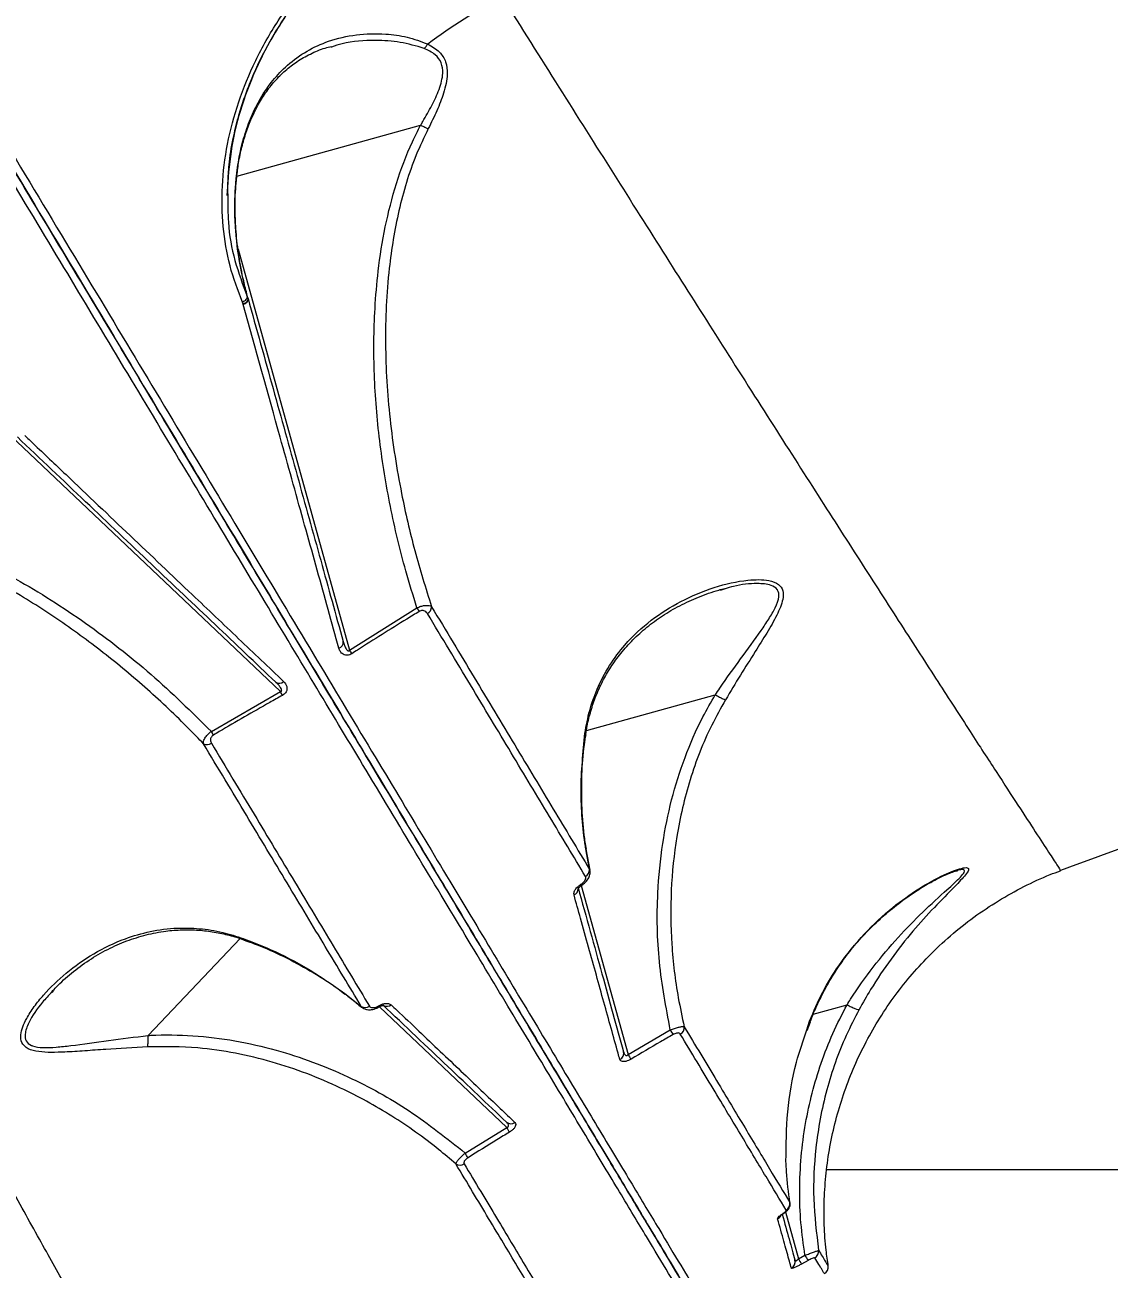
# Model space of a CAD drawing. Header units: millimetres. Extents: x -10374 to 11119, y -8221 to 9433.
# Drawn here: x 1802.9 to 1951.5, y -1887.1 to -1716.5 of the extents above; entities that cross this region are included whole.
import ezdxf

# ---------------------------------------------------------------- set-up
doc = ezdxf.new("R2010")
doc.units = ezdxf.units.MM
for name, color, linetype in [('DIKOM_ОБЪЕКТ', 7, 'Continuous'), ('DIKOM_РАЗМЕР_ЗОНА', 7, 'Continuous'), ('DIKOM_РАЗМЕР_ОБЪЕКТА', 7, 'Continuous')]:
    doc.layers.add(name, color=color, linetype=linetype)
doc.styles.add('style1', font='arial.ttf', dxfattribs={"width": 0.8})
doc.dimstyles.new('1-50', dxfattribs={"dimtxt": 300, "dimasz": 200, "dimexe": 100, "dimexo": 0, "dimgap": 100, "dimtad": 0, "dimdec": 0, "dimtxsty": 'style1', "dimcen": 0, "dimclrd": 7, "dimclre": 7, "dimadec": 1, "dimazin": 2, "dimtfac": 1, "dimtdec": 0, "dimtmove": 1, "dimatfit": 3, "dimfxl": 0, "dimlwd": 25, "dimlwe": 18, "dimarcsym": 0})

# ---------------------------------------------------------------- blocks, each defined once
blk = doc.blocks.new('*D16')
at = {"layer": 'Defpoints', "color": 0, "transparency": 16777216}
for p in [(-9045.1, 5161.67), (3694.49, 5161.67), (1813.16, -6719.94)]:
    blk.add_point(p, dxfattribs=at)
at = {"layer": 'DIKOM_РАЗМЕР_ОБЪЕКТА', "color": 7, "lineweight": 18, "transparency": 16777216}
for p, q in [((3694.49, 5161.67), (-9145.1, 5161.67)), ((1813.16, -6719.94), (-9145.1, -6719.94))]:
    blk.add_line(p, q, dxfattribs=at)
at = {"layer": 'DIKOM_РАЗМЕР_ОБЪЕКТА', "color": 7, "lineweight": 25, "transparency": 16777216}
for p, q in [((-9045.1, 4961.67), (-9045.1, -0.45)), ((-9045.1, -6519.94), (-9045.1, -1080.23))]:
    blk.add_line(p, q, dxfattribs=at)
at = {"layer": 'DIKOM_РАЗМЕР_ОБЪЕКТА', "color": 7, "transparency": 16777216}
for points in [[(-9078.43, 4961.67), (-9011.76, 4961.67), (-9045.1, 5161.67)], [(-9078.43, -6519.94), (-9011.76, -6519.94), (-9045.1, -6719.94)]]:
    blk.add_solid(points, dxfattribs=at)
at = {"layer": 'DIKOM_РАЗМЕР_ОБЪЕКТА', "color": 0, "transparency": 16777216, "insert": (-9045.1, -540.34), "char_height": 300, "attachment_point": 5, "rotation": 90, "style": 'style1'}
blk.add_mtext('11900', dxfattribs=at)
blk = doc.blocks.new('*D15')
at = {"layer": 'Defpoints', "color": 0, "transparency": 16777216}
for p in [(-5227.87, 8308.78), (9119.43, -1150.4), (-5227.87, -1991.82)]:
    blk.add_point(p, dxfattribs=at)
at = {"layer": 'DIKOM_РАЗМЕР_ОБЪЕКТА', "color": 7, "lineweight": 18, "transparency": 16777216}
for p, q in [((-5227.87, -1991.82), (-5227.87, 8408.78)), ((9119.43, -1150.4), (9119.43, 8408.78))]:
    blk.add_line(p, q, dxfattribs=at)
at = {"layer": 'DIKOM_РАЗМЕР_ОБЪЕКТА', "color": 7, "lineweight": 25, "transparency": 16777216}
for p, q in [((-5027.87, 8308.78), (187.44, 8308.78)), ((8919.43, 8308.78), (1267.22, 8308.78))]:
    blk.add_line(p, q, dxfattribs=at)
at = {"layer": 'DIKOM_РАЗМЕР_ОБЪЕКТА', "color": 7, "transparency": 16777216}
for points in [[(-5027.87, 8342.11), (-5027.87, 8275.44), (-5227.87, 8308.78)], [(8919.43, 8342.11), (8919.43, 8275.44), (9119.43, 8308.78)]]:
    blk.add_solid(points, dxfattribs=at)
at = {"layer": 'DIKOM_РАЗМЕР_ОБЪЕКТА', "color": 0, "transparency": 16777216, "insert": (727.33, 8308.78), "char_height": 300, "attachment_point": 5, "style": 'style1'}
blk.add_mtext('14350', dxfattribs=at)
blk = doc.blocks.new('*D14')
at = {"layer": 'Defpoints', "color": 0, "transparency": 16777216}
for p in [(-7515.85, 9236.32), (11119.43, -1423.4), (-7515.85, -2401.58)]:
    blk.add_point(p, dxfattribs=at)
at = {"layer": 'DIKOM_РАЗМЕР_ЗОНА', "color": 7, "lineweight": 18, "transparency": 16777216}
for p, q in [((-7515.85, -2401.58), (-7515.85, 9336.32)), ((11119.43, -1423.4), (11119.43, 9336.32))]:
    blk.add_line(p, q, dxfattribs=at)
at = {"layer": 'DIKOM_РАЗМЕР_ЗОНА', "color": 7, "lineweight": 25, "transparency": 16777216}
for p, q in [((-7315.85, 9236.32), (77.56, 9236.32)), ((10919.43, 9236.32), (1157.34, 9236.32))]:
    blk.add_line(p, q, dxfattribs=at)
at = {"layer": 'DIKOM_РАЗМЕР_ЗОНА', "color": 7, "transparency": 16777216}
for points in [[(-7315.85, 9269.65), (-7315.85, 9202.98), (-7515.85, 9236.32)], [(10919.43, 9269.65), (10919.43, 9202.98), (11119.43, 9236.32)]]:
    blk.add_solid(points, dxfattribs=at)
at = {"layer": 'DIKOM_РАЗМЕР_ЗОНА', "color": 0, "transparency": 16777216, "insert": (617.45, 9236.32), "char_height": 300, "attachment_point": 5, "style": 'style1'}
blk.add_mtext('18650', dxfattribs=at)
blk = doc.blocks.new('*D13')
at = {"layer": 'Defpoints', "color": 0, "transparency": 16777216}
for p in [(-10176.97, 7112.81), (3082.33, 7112.81), (2015.48, -8221.4)]:
    blk.add_point(p, dxfattribs=at)
at = {"layer": 'DIKOM_РАЗМЕР_ЗОНА', "color": 7, "lineweight": 18, "transparency": 16777216}
for p, q in [((3082.33, 7112.81), (-10276.97, 7112.81)), ((2015.48, -8221.4), (-10276.97, -8221.4))]:
    blk.add_line(p, q, dxfattribs=at)
at = {"layer": 'DIKOM_РАЗМЕР_ЗОНА', "color": 7, "lineweight": 25, "transparency": 16777216}
for p, q in [((-10176.97, 6912.81), (-10176.97, -14.41)), ((-10176.97, -8021.4), (-10176.97, -1094.19))]:
    blk.add_line(p, q, dxfattribs=at)
at = {"layer": 'DIKOM_РАЗМЕР_ЗОНА', "color": 7, "transparency": 16777216}
for points in [[(-10210.3, 6912.81), (-10143.64, 6912.81), (-10176.97, 7112.81)], [(-10210.3, -8021.4), (-10143.64, -8021.4), (-10176.97, -8221.4)]]:
    blk.add_solid(points, dxfattribs=at)
at = {"layer": 'DIKOM_РАЗМЕР_ЗОНА', "color": 0, "transparency": 16777216, "insert": (-10176.97, -554.3), "char_height": 300, "attachment_point": 5, "rotation": 90, "style": 'style1'}
blk.add_mtext('15300', dxfattribs=at)

msp = doc.modelspace()

# ---------------------------------------------------------------- linework, layer by layer
at = {"layer": 'DIKOM_ОБЪЕКТ', "color": 7, "linetype": 'Continuous', "lineweight": 15}
for p, q in [((1844.93, -1719.51), (1844.81, -1719.54)), ((1831.95, -1737.21), (1857.12, -1730.23)), ((1830.62, -1739.87), (1830.73, -1738.07)), ((1831.73, -1738.87), (1831.84, -1737.55)), ((1832.11, -1747.23), (1847.36, -1802.21)), ((1833.36, -1753.7), (1833.46, -1753.95)), ((1832.8, -1754.77), (1832.71, -1754.5)), ((1832.81, -1754.8), (1832.8, -1754.77)), ((1833.46, -1753.95), (1833.46, -1753.97)), ((1837.91, -1807.89), (1796.55, -1768.64)), ((1898.85, -1793.81), (1898.18, -1794.01)), ((1847.36, -1802.21), (1856.62, -1796.41)), ((1828.44, -1813.34), (1837.91, -1807.89)), ((1879.87, -1813.22), (1897.51, -1808.32)), ((1880.27, -1832.26), (1879.76, -1829.43)), ((1879.76, -1829.43), (1879.82, -1829.49)), ((1880.36, -1832.38), (1879.81, -1829.49)), ((1880.27, -1832.26), (1880.31, -1832.4)), ((1930.49, -1832.51), (1930.69, -1832.45)), ((1930.64, -1832.45), (1930.52, -1832.49)), ((1879.14, -1834.47), (1885.57, -1857.65)), ((1819.77, -1855.04), (1832.37, -1841.76)), ((1806.76, -1848.9), (1806.6, -1849.08)), ((1846.73, -1849.27), (1848.99, -1851.05)), ((1846.73, -1849.27), (1846.76, -1849.35)), ((1910.93, -1852.12), (1915.58, -1850.83)), ((1849.08, -1851.16), (1848.99, -1851.05)), ((1851.4, -1851.13), (1851.4, -1851.13)), ((1868.92, -1867.65), (1851.48, -1851.09)), ((1885.57, -1857.65), (1891.34, -1854.28)), ((1910.05, -1854.27), (1910.43, -1853.08)), ((1910.11, -1854.34), (1910.54, -1853.17)), ((1863.24, -1871.16), (1868.92, -1867.65)), ((1912.78, -1873.4), (1964.12, -1873.4)), ((1906.84, -1879.46), (1906.83, -1879.46)), ((1907.12, -1879.24), (1908.9, -1885.67)), ((1911.67, -1884.48), (1911.8, -1884.7)), ((1908.9, -1885.67), (1909.8, -1885.18)), ((1910.23, -1885.89), (1909.34, -1886.38))]:
    msp.add_line(p, q, dxfattribs=at)
at = {"layer": 'DIKOM_ОБЪЕКТ', "color": 7, "linetype": 'Continuous', "lineweight": 15, "flags": 128}
for points in [[(1831.77, -1738.94), (1831.77, -1738.94), (1831.73, -1738.87)], [(1833.46, -1753.97), (1833.48, -1754.06), (1833.46, -1754.18), (1833.42, -1754.29), (1833.34, -1754.41), (1833.24, -1754.52), (1833.11, -1754.61), (1832.96, -1754.7), (1832.8, -1754.77)], [(1879.21, -1834.42), (1879.21, -1834.42), (1879.16, -1834.39), (1879.1, -1834.31)], [(1906.83, -1879.46), (1906.82, -1879.47), (1906.75, -1879.48)]]:
    msp.add_lwpolyline(points, dxfattribs=at)
at = {"layer": 'DIKOM_ОБЪЕКТ', "color": 7, "linetype": 'Continuous', "lineweight": 15}
for centre, radius, start, end in [((1905.18, -1782.27), 78.77, 117.9128, 126.6989), ((1855.82, -1717.67), 2.7, 311.3755, 327.9073), ((1832.65, -1754), 0.815, 281.2044, 1.354), ((1857.6, -1796.26), 1.03, 296.3372, 359.9018), ((1869.09, -1788.73), 14.65, 211.6084, 213.9129), ((1845.69, -1801.15), 0.837, 286.9552, 7.3918), ((1858.27, -1795.1), 13.02, 213.097, 215.6993), ((1837.76, -1805.91), 0.837, 234.6016, 315.0473), ((1826.17, -1814.36), 13.4, 26.3396, 28.8676), ((1816.16, -1820.55), 14.24, 28.065, 30.4351), ((2088, -2213.4), 407, 100.4016, 110.5976), ((1827.85, -1814.13), 1.03, 242.1026, 305.656), ((1879.26, -1832.33), 1.01, 297.1526, 3.9262), ((1877.78, -1834.9), 0.941, 292.9072, 359.5972), ((1852.5, -1850.12), 0.918, 241.0036, 309.9884), ((1849.52, -1850.19), 1.01, 238.0927, 304.8462), ((1851.21, -1851.1), 0.188, 350.3792, 39.3372), ((1900.99, -1848.79), 11.1, 209.6227, 213.492), ((1892.25, -1853.95), 1.01, 297.6362, 5.9628), ((1884.04, -1857.47), 0.927, 294.8551, 13.2361), ((1894.66, -1852.26), 10.58, 210.6545, 214.7213), ((1869.49, -1866.22), 0.927, 228.7707, 307.1368), ((1860.1, -1873.03), 10.33, 27.229, 31.3915), ((1853.81, -1877.13), 11.16, 28.5064, 32.3559), ((1862.52, -1871.81), 1.01, 236.0415, 304.3606), ((1906.76, -1878.1), 1, 298.1551, 7.924), ((1905.58, -1879.3), 1.01, 297.9375, 332.9711), ((1910.68, -1884.63), 1, 298.2783, 8.4228), ((1907.47, -1886.08), 0.994, 298.5305, 15.3743), ((1914.89, -1882.53), 6.76, 207.6648, 214.7508), ((1915.86, -1882.02), 6.84, 207.5094, 214.5072), ((1911.99, -1886.81), 1, 298.2293, 8.9932)]:
    msp.add_arc(centre, radius, start, end, dxfattribs=at)
for points, knots in [([(1832.71, -1754.5), (1832.09, -1752.86), (1830.83, -1749.57), (1829.95, -1744.18), (1829.82, -1738.57), (1830.53, -1732.82), (1832.06, -1727.03), (1834.39, -1721.34), (1837.5, -1715.85), (1841.33, -1710.66), (1845.82, -1705.89), (1850.9, -1701.63), (1856.47, -1697.91), (1860.52, -1695.98), (1862.55, -1695.02)], [0, 0, 0, 0, 0.083619, 0.167166, 0.250417, 0.333852, 0.417303, 0.500488, 0.583739, 0.667138, 0.750457, 0.833397, 0.916626, 1, 1, 1, 1]), ([(1830.73, -1738.07), (1830.76, -1737.28), (1830.84, -1735.31), (1831.35, -1732.31), (1832.05, -1729.35), (1832.83, -1726.85), (1834.04, -1723.55), (1836.03, -1719.33), (1839.15, -1714.33), (1842.82, -1709.7), (1846.17, -1706.31), (1849.01, -1703.83), (1851.39, -1701.95), (1854.44, -1699.83), (1858.25, -1697.52), (1861.16, -1696.17), (1862.73, -1695.44)], [0, 0, 0, 0, 0.048561, 0.120557, 0.178514, 0.224386, 0.267973, 0.374676, 0.478755, 0.582324, 0.683611, 0.724389, 0.77529, 0.838007, 0.912996, 1, 1, 1, 1]), ([(1859.32, -1697.1), (1858.48, -1697.51), (1855.67, -1698.88), (1851.29, -1701.89), (1846.28, -1706.05), (1841.87, -1710.73), (1838.11, -1715.81), (1835.05, -1721.19), (1832.76, -1726.77), (1831.21, -1732.44), (1830.85, -1736.17), (1830.68, -1738.04)], [0, 0, 0, 0, 0.050708, 0.169155, 0.287634, 0.406794, 0.525033, 0.64414, 0.762782, 0.881224, 1, 1, 1, 1]), ([(1868.3, -1712.66), (1870.92, -1716.82), (1876.15, -1725.14), (1883.62, -1736.98), (1890.79, -1748.31), (1897.85, -1759.43), (1904.71, -1770.21), (1911.3, -1780.52), (1917.42, -1790.08), (1923.04, -1798.81), (1928.1, -1806.66), (1932.45, -1813.38), (1936.11, -1819.02), (1939.1, -1823.62), (1941.5, -1827.31), (1943.31, -1830.08), (1944.41, -1831.76), (1944.9, -1832.51), (1944.79, -1832.35), (1944.78, -1832.32)], [0, 0, 0, 0, 0.056667, 0.113335, 0.170566, 0.227798, 0.291066, 0.354382, 0.41765, 0.482782, 0.547968, 0.6131, 0.674377, 0.735701, 0.796978, 0.860023, 0.923119, 0.986164, 1, 1, 1, 1]), ([(1896.58, -1896.77), (1896.58, -1896.77), (1896.58, -1896.77), (1896.35, -1896.38), (1895.31, -1894.66), (1893.6, -1891.81), (1891.22, -1887.85), (1888.19, -1882.8), (1884.5, -1876.66), (1880.15, -1869.42), (1875.16, -1861.11), (1869.55, -1851.78), (1863.35, -1841.46), (1856.58, -1830.2), (1849.61, -1818.6), (1842.52, -1806.8), (1835.4, -1794.95), (1827.9, -1782.46), (1820.05, -1769.41), (1811.94, -1755.89), (1803.56, -1741.96), (1795.87, -1729.16), (1790.9, -1720.88), (1788.87, -1717.51)], [0, 0, 0, 0, 0, 0.053674, 0.107516, 0.161445, 0.215373, 0.269216, 0.322889, 0.376562, 0.430404, 0.484333, 0.538261, 0.592104, 0.645777, 0.691933, 0.738333, 0.784789, 0.831244, 0.877645, 0.923169, 0.968693, 1, 1, 1, 1]), ([(1789.47, -1716.56), (1791.49, -1719.93), (1796.94, -1729), (1805.53, -1743.3), (1815.12, -1759.26), (1824.38, -1774.67), (1833.28, -1789.47), (1841.76, -1803.59), (1849.65, -1816.72), (1856.93, -1828.84), (1863.6, -1839.95), (1869.78, -1850.22), (1875.41, -1859.59), (1880.46, -1868), (1884.83, -1875.27), (1888.51, -1881.39), (1891.51, -1886.4), (1893.91, -1890.38), (1895.63, -1893.24), (1896.72, -1895.06), (1896.85, -1895.28), (1896.92, -1895.4)], [0, 0, 0, 0, 0.031306, 0.084338, 0.137411, 0.190443, 0.245015, 0.299632, 0.354205, 0.407236, 0.460309, 0.513341, 0.567913, 0.62253, 0.677102, 0.730134, 0.783207, 0.836239, 0.890811, 0.945428, 1, 1, 1, 1]), ([(1896.92, -1895.4), (1896.85, -1895.28), (1896.72, -1895.06), (1895.65, -1893.28), (1893.95, -1890.45), (1891.58, -1886.5), (1888.55, -1881.46), (1884.87, -1875.33), (1880.53, -1868.11), (1875.55, -1859.83), (1869.95, -1850.51), (1863.77, -1840.22), (1857.02, -1828.99), (1850.18, -1817.61), (1843.39, -1806.3), (1836.75, -1795.25), (1829.79, -1783.67), (1822.44, -1771.44), (1814.7, -1758.56), (1806.57, -1745.02), (1798.18, -1731.06), (1792.37, -1721.39), (1789.47, -1716.56)], [0, 0, 0, 0, 0.053673, 0.107515, 0.161443, 0.215371, 0.269213, 0.322886, 0.376559, 0.430402, 0.484331, 0.53826, 0.592102, 0.645776, 0.689267, 0.732803, 0.77634, 0.819831, 0.864848, 0.909915, 0.954983, 1, 1, 1, 1]), ([(1790.58, -1716.48), (1792.61, -1719.85), (1798.07, -1728.94), (1806.69, -1743.28), (1816.3, -1759.27), (1825.58, -1774.72), (1834.5, -1789.56), (1843, -1803.72), (1850.91, -1816.88), (1858.21, -1829.03), (1864.9, -1840.16), (1871.08, -1850.46), (1876.73, -1859.85), (1881.79, -1868.28), (1886.17, -1875.56), (1889.86, -1881.7), (1892.88, -1886.72), (1895.25, -1890.7), (1897.05, -1893.62), (1897.88, -1895.26), (1898.68, -1895.93), (1898.29, -1895.74), (1898.29, -1895.74)], [0, 0, 0, 0, 0.031306, 0.084337, 0.13741, 0.190441, 0.245013, 0.299629, 0.354201, 0.407233, 0.460305, 0.513337, 0.567909, 0.622525, 0.677097, 0.730128, 0.7832, 0.836231, 0.890802, 0.945417, 0.999989, 1, 1, 1, 1]), ([(1831.84, -1737.55), (1831.96, -1736.54), (1832.21, -1734.52), (1832.94, -1731.64), (1833.91, -1728.97), (1835.2, -1726.39), (1836.84, -1724.02), (1838.96, -1721.81), (1841.51, -1719.98), (1844.65, -1718.55), (1848.28, -1717.71), (1851.92, -1717.64), (1855.28, -1718.04), (1857.16, -1718.75), (1858.1, -1719.11)], [0, 0, 0, 0, 0.064644, 0.129334, 0.196355, 0.263414, 0.34303, 0.422692, 0.518012, 0.613384, 0.726676, 0.839978, 0.920077, 1, 1, 1, 1]), ([(1831.9, -1737.63), (1831.97, -1736.97), (1832.12, -1735.55), (1832.54, -1733.47), (1833.12, -1731.4), (1833.86, -1729.42), (1834.78, -1727.53), (1835.87, -1725.75), (1837.14, -1724.13), (1838.57, -1722.7), (1840.19, -1721.45), (1842.02, -1720.43), (1843.6, -1719.74), (1844.61, -1719.51), (1844.89, -1719.44)], [0, 0, 0, 0, 0.06612, 0.141663, 0.21704, 0.296054, 0.379132, 0.466045, 0.556665, 0.650331, 0.747159, 0.850338, 0.957268, 1, 1, 1, 1]), ([(1857.6, -1719.7), (1856.52, -1719.38), (1854.33, -1718.73), (1850.49, -1718.56), (1847.3, -1718.71), (1845.41, -1719.34), (1844.93, -1719.51)], [0, 0, 0, 0, 0.254465, 0.515033, 0.877782, 1, 1, 1, 1]), ([(1858.1, -1719.11), (1858.67, -1719.43), (1859.71, -1720.02), (1860.65, -1721.49), (1860.9, -1723.45), (1860.36, -1725.77), (1859.37, -1728.27), (1858.57, -1729.89), (1858.17, -1730.7)], [0, 0, 0, 0, 0.167266, 0.304319, 0.441674, 0.637031, 0.816716, 1, 1, 1, 1]), ([(1857.13, -1730.23), (1857.13, -1730.23), (1857.24, -1730.07), (1857.74, -1729.16), (1858.69, -1727.55), (1859.71, -1725.34), (1860.27, -1723.3), (1860.04, -1721.63), (1859.12, -1720.4), (1858.14, -1719.95), (1857.6, -1719.7)], [0, 0, 0, 0, 0.000281, 0.041453, 0.224299, 0.406579, 0.584986, 0.712486, 0.840462, 1, 1, 1, 1]), ([(1856.62, -1796.41), (1856.1, -1794.72), (1854.68, -1790.14), (1852.88, -1782.51), (1851.4, -1773.52), (1850.66, -1764.44), (1850.71, -1756.66), (1851.29, -1749.9), (1852.19, -1744.16), (1853.71, -1738.21), (1855.44, -1733.56), (1856.74, -1730.98), (1857.12, -1730.23)], [0, 0, 0, 0, 0.078334, 0.212592, 0.347266, 0.481793, 0.615849, 0.691666, 0.782072, 0.872619, 0.962812, 1, 1, 1, 1]), ([(1858.17, -1730.7), (1857.6, -1731.9), (1855.88, -1735.51), (1853.99, -1741.93), (1852.57, -1750.61), (1852.13, -1760.19), (1852.77, -1770.53), (1854.27, -1780), (1856.22, -1788.59), (1857.83, -1793.7), (1858.63, -1796.26)], [0, 0, 0, 0, 0.058811, 0.17772, 0.296817, 0.450947, 0.605624, 0.760044, 0.88002, 1, 1, 1, 1]), ([(1857.12, -1730.23), (1857.13, -1730.23), (1857.13, -1730.23), (1857.13, -1730.23), (1857.13, -1730.23), (1857.13, -1730.23)], [0, 0, 0, 0, 0.466523, 0.849116, 1, 1, 1, 1]), ([(1857.13, -1730.23), (1857.32, -1730.32), (1857.66, -1730.49), (1857.99, -1730.63), (1858.14, -1730.69), (1858.17, -1730.7)], [0, 0, 0, 0, 0.499588, 0.915591, 1, 1, 1, 1]), ([(1830.68, -1738.04), (1830.67, -1738.05), (1830.6, -1738.66), (1830.65, -1739.25), (1830.71, -1739.82)], [0, 0, 0, 0, 0.01417, 1, 1, 1, 1]), ([(1831.78, -1738.94), (1831.8, -1738.65), (1831.82, -1738.21), (1831.88, -1737.78), (1831.9, -1737.63)], [0, 0, 0, 0, 0.656181, 1, 1, 1, 1]), ([(1831.85, -1737.63), (1831.86, -1737.61), (1831.88, -1737.59), (1831.85, -1737.56), (1831.84, -1737.55)], [0, 0, 0, 0, 0.741456, 1, 1, 1, 1]), ([(1830.71, -1739.82), (1830.7, -1741.07), (1830.68, -1744.15), (1831.53, -1748.86), (1832.75, -1752.09), (1833.36, -1753.7)], [0, 0, 0, 0, 0.25215, 0.625609, 1, 1, 1, 1]), ([(1833.36, -1753.7), (1833.08, -1752.58), (1832.34, -1749.61), (1831.8, -1745.61), (1831.61, -1741.77), (1831.69, -1739.84), (1831.73, -1738.87)], [0, 0, 0, 0, 0.231939, 0.611515, 0.805873, 1, 1, 1, 1]), ([(1833.46, -1753.92), (1833.43, -1753.81), (1833.22, -1753.03), (1832.74, -1751.12), (1832.19, -1748.2), (1831.81, -1744.97), (1831.68, -1742.06), (1831.69, -1740.09), (1831.77, -1739.12), (1831.79, -1738.95)], [0, 0, 0, 0, 0.02361, 0.159453, 0.390493, 0.610744, 0.803222, 0.965138, 1, 1, 1, 1]), ([(1833.36, -1753.7), (1833.35, -1753.77), (1833.34, -1753.92), (1833.2, -1754.14), (1832.99, -1754.35), (1832.8, -1754.45), (1832.71, -1754.5)], [0, 0, 0, 0, 0.24366, 0.500032, 0.756443, 1, 1, 1, 1]), ([(1845.93, -1801.95), (1845.81, -1801.51), (1845.2, -1799.32), (1843.6, -1793.55), (1841.05, -1784.42), (1837.33, -1771.05), (1834.52, -1760.94), (1832.81, -1754.8)], [0, 0, 0, 0, 0.02999, 0.149953, 0.390072, 0.630191, 1, 1, 1, 1]), ([(1833.47, -1753.99), (1833.47, -1753.98), (1833.47, -1753.98), (1833.47, -1753.97), (1833.46, -1753.97)], [0, 0, 0, 0, 0.712564, 1, 1, 1, 1]), ([(1833.47, -1753.99), (1834.62, -1758.13), (1836.92, -1766.41), (1840.23, -1778.36), (1843.45, -1789.97), (1845.5, -1797.35), (1846.52, -1801.04)], [0, 0, 0, 0, 0.24927, 0.498539, 0.74927, 1, 1, 1, 1]), ([(1837.27, -1806.6), (1834.51, -1803.98), (1828.99, -1798.73), (1820.27, -1790.46), (1811.26, -1781.91), (1804.99, -1775.96), (1801.85, -1772.98)], [0, 0, 0, 0, 0.249268, 0.498535, 0.749267, 1, 1, 1, 1]), ([(1802.88, -1772.79), (1803.26, -1773.15), (1805.16, -1774.95), (1810.03, -1779.58), (1817.36, -1786.55), (1825.22, -1794.02), (1832.22, -1800.67), (1836.31, -1804.56), (1838.35, -1806.51)], [0, 0, 0, 0, 0.029989, 0.149947, 0.390056, 0.630165, 0.815084, 1, 1, 1, 1]), ([(1769.77, -1782.72), (1770.48, -1782.73), (1773.19, -1782.78), (1777.91, -1783.36), (1783.8, -1784.73), (1789.74, -1786.73), (1795.7, -1789.27), (1803.03, -1793.09), (1811.32, -1798.38), (1820.31, -1805.37), (1825.73, -1810.68), (1828.44, -1813.34)], [0, 0, 0, 0, 0.031073, 0.119839, 0.208957, 0.297932, 0.396825, 0.495745, 0.663633, 0.831972, 1, 1, 1, 1]), ([(1818.76, -1908.04), (1818.75, -1908.01), (1818.71, -1907.94), (1817.89, -1906.46), (1816.44, -1903.83), (1814.37, -1900.07), (1811.74, -1895.32), (1808.62, -1889.69), (1804.92, -1883.04), (1800.62, -1875.34), (1795.73, -1866.6), (1790.39, -1857.09), (1784.63, -1846.87), (1778.5, -1836.03), (1771.87, -1824.34), (1764.73, -1811.8), (1757.13, -1798.49), (1751.71, -1789.05), (1749.01, -1784.34)], [0, 0, 0, 0, 0.051488, 0.116814, 0.183077, 0.24934, 0.311576, 0.373861, 0.436098, 0.500147, 0.564249, 0.6283, 0.689411, 0.750565, 0.811676, 0.874435, 0.937241, 1, 1, 1, 1]), ([(1827.36, -1815.04), (1826.71, -1814.37), (1824.24, -1811.81), (1819.74, -1807.55), (1813.68, -1802.49), (1807.3, -1797.83), (1800.56, -1793.59), (1793.44, -1789.86), (1785.91, -1786.78), (1779.33, -1784.95), (1773.88, -1784.05), (1771.09, -1783.92), (1769.7, -1783.86)], [0, 0, 0, 0, 0.041995, 0.159523, 0.277493, 0.395317, 0.513122, 0.633875, 0.754565, 0.875868, 0.937948, 1, 1, 1, 1]), ([(1879.64, -1813.61), (1879.84, -1812.55), (1880.22, -1810.44), (1881.35, -1807.29), (1882.96, -1804.25), (1885.4, -1801), (1888.68, -1797.98), (1892.83, -1795.37), (1897.36, -1793.47), (1901.01, -1792.65), (1903.49, -1792.51), (1904.97, -1792.63), (1906.2, -1793.06), (1906.87, -1793.99), (1906.83, -1795.44), (1905.98, -1797.44), (1904.6, -1799.85), (1902.87, -1802.58), (1900.95, -1805.63), (1899.59, -1807.88), (1898.91, -1809.01)], [0, 0, 0, 0, 0.048205, 0.096466, 0.156482, 0.216595, 0.305093, 0.393743, 0.486956, 0.579989, 0.611338, 0.642625, 0.679786, 0.710025, 0.740288, 0.78625, 0.834097, 0.882076, 0.941032, 1, 1, 1, 1]), ([(1879.79, -1813.75), (1879.84, -1813.36), (1879.99, -1812.26), (1880.45, -1810.5), (1881.14, -1808.45), (1882.06, -1806.44), (1883.19, -1804.49), (1884.58, -1802.57), (1886.23, -1800.73), (1888.14, -1799), (1890.29, -1797.44), (1892.66, -1796.05), (1895.24, -1794.88), (1897.34, -1794.12), (1898.55, -1793.82), (1898.82, -1793.75)], [0, 0, 0, 0, 0.033594, 0.095829, 0.161531, 0.230815, 0.304066, 0.381768, 0.467912, 0.557974, 0.652715, 0.752466, 0.857221, 0.967002, 1, 1, 1, 1]), ([(1897.52, -1808.32), (1897.52, -1808.32), (1897.73, -1808.02), (1898.86, -1806.34), (1901.01, -1803.36), (1903.3, -1800.25), (1904.87, -1797.93), (1905.8, -1796.35), (1906.32, -1794.96), (1906.19, -1794.2), (1905.84, -1793.66), (1905.05, -1793.17), (1902.96, -1793.01), (1900.73, -1793.22), (1899.24, -1793.69), (1898.85, -1793.81)], [0, 0, 0, 0, 0.000151, 0.03737, 0.202156, 0.370067, 0.440729, 0.512583, 0.587238, 0.642871, 0.64937, 0.711733, 0.808713, 0.950848, 1, 1, 1, 1]), ([(1856.62, -1796.41), (1856.79, -1796.33), (1857.15, -1796.18), (1857.67, -1796.07), (1858.13, -1796.05), (1858.45, -1796.12), (1858.58, -1796.22), (1858.63, -1796.26)], [0, 0, 0, 0, 0.202224, 0.404309, 0.610628, 0.841057, 1, 1, 1, 1]), ([(1858.63, -1796.26), (1860.6, -1799.53), (1864.53, -1806.08), (1870.08, -1815.3), (1875.37, -1824.11), (1878.64, -1829.54), (1880.27, -1832.26)], [0, 0, 0, 0, 0.249121, 0.498243, 0.749122, 1, 1, 1, 1]), ([(1856.93, -1796.9), (1856.37, -1797.25), (1853.52, -1798.99), (1850.45, -1800.92), (1847.95, -1802.53), (1847.7, -1802.7)], [0, 0, 0, 0, 0.183175, 0.915888, 1, 1, 1, 1]), ([(1858.06, -1797.18), (1857.99, -1797.09), (1857.87, -1796.92), (1857.6, -1796.79), (1857.36, -1796.76), (1857.13, -1796.8), (1857, -1796.87), (1856.93, -1796.9)], [0, 0, 0, 0, 0.319622, 0.561904, 0.727933, 0.864044, 1, 1, 1, 1]), ([(1879.72, -1833.23), (1878.1, -1830.53), (1874.85, -1825.12), (1869.57, -1816.33), (1864.01, -1807.08), (1860.04, -1800.48), (1858.06, -1797.18)], [0, 0, 0, 0, 0.249121, 0.498242, 0.749121, 1, 1, 1, 1]), ([(1846.52, -1801.04), (1846.57, -1801.21), (1846.67, -1801.55), (1846.85, -1801.95), (1847.02, -1802.2), (1847.14, -1802.29), (1847.21, -1802.31), (1847.25, -1802.3), (1847.29, -1802.29), (1847.32, -1802.26), (1847.35, -1802.23), (1847.36, -1802.21)], [0, 0, 0, 0, 0.316988, 0.627161, 0.791437, 0.870484, 0.897825, 0.92551, 0.933229, 0.960353, 1, 1, 1, 1]), ([(1847.7, -1802.7), (1847.6, -1802.75), (1847.41, -1802.86), (1847.11, -1802.92), (1846.78, -1802.9), (1846.42, -1802.75), (1846.1, -1802.42), (1845.99, -1802.1), (1845.93, -1801.95)], [0, 0, 0, 0, 0.109875, 0.22007, 0.325762, 0.492529, 0.753716, 1, 1, 1, 1]), ([(1837.91, -1807.89), (1837.93, -1807.89), (1837.96, -1807.88), (1838, -1807.87), (1838.03, -1807.85), (1838.06, -1807.82), (1838.08, -1807.78), (1838.08, -1807.66), (1838, -1807.46), (1837.83, -1807.19), (1837.58, -1806.89), (1837.37, -1806.69), (1837.27, -1806.6)], [0, 0, 0, 0, 0.025386, 0.05167, 0.078218, 0.08643, 0.114941, 0.152831, 0.302915, 0.490677, 0.748999, 1, 1, 1, 1]), ([(1838.35, -1806.51), (1838.52, -1806.71), (1838.77, -1807.01), (1838.83, -1807.52), (1838.74, -1807.87), (1838.53, -1808.16), (1838.34, -1808.32), (1838.22, -1808.39), (1838.18, -1808.41)], [0, 0, 0, 0, 0.403, 0.573335, 0.745144, 0.853394, 0.961777, 1, 1, 1, 1]), ([(1891.34, -1854.28), (1890.76, -1851.18), (1889.6, -1844.99), (1889.45, -1836.38), (1890.17, -1828.95), (1891.43, -1822.72), (1893.26, -1816.91), (1895.34, -1812.1), (1896.93, -1809.33), (1897.51, -1808.32)], [0, 0, 0, 0, 0.199255, 0.398456, 0.542935, 0.67081, 0.798991, 0.926743, 1, 1, 1, 1]), ([(1897.51, -1808.32), (1897.51, -1808.32), (1897.51, -1808.32), (1897.51, -1808.32), (1897.52, -1808.32), (1897.52, -1808.32)], [0, 0, 0, 0, 0.444542, 0.788282, 1, 1, 1, 1]), ([(1897.52, -1808.32), (1897.71, -1808.43), (1898.09, -1808.65), (1898.55, -1808.87), (1898.79, -1808.98), (1898.89, -1809.01), (1898.91, -1809.01)], [0, 0, 0, 0, 0.341333, 0.682738, 0.934065, 1, 1, 1, 1]), ([(1838.18, -1808.41), (1837.6, -1808.74), (1834.7, -1810.36), (1831.55, -1812.18), (1828.99, -1813.69), (1828.73, -1813.85)], [0, 0, 0, 0, 0.183168, 0.915874, 1, 1, 1, 1]), ([(1898.91, -1809.01), (1898.26, -1810.17), (1896.3, -1813.66), (1893.9, -1819.92), (1892.11, -1827.54), (1891.34, -1835.13), (1891.43, -1842.53), (1892.16, -1848.79), (1892.97, -1852.52), (1893.25, -1853.85)], [0, 0, 0, 0, 0.085361, 0.258266, 0.431298, 0.591295, 0.751845, 0.911965, 1, 1, 1, 1]), ([(1827.36, -1815.04), (1827.35, -1814.93), (1827.34, -1814.69), (1827.59, -1814.19), (1827.98, -1813.71), (1828.3, -1813.45), (1828.44, -1813.34)], [0, 0, 0, 0, 0.282947, 0.567516, 0.81118, 1, 1, 1, 1]), ([(1848.99, -1851.05), (1847.37, -1848.35), (1844.13, -1842.96), (1838.85, -1834.17), (1833.3, -1824.93), (1829.34, -1818.34), (1827.36, -1815.04)], [0, 0, 0, 0, 0.249121, 0.498242, 0.74912, 1, 1, 1, 1]), ([(1828.73, -1813.85), (1828.67, -1813.89), (1828.56, -1813.96), (1828.42, -1814.13), (1828.33, -1814.33), (1828.3, -1814.64), (1828.39, -1814.84), (1828.45, -1814.97)], [0, 0, 0, 0, 0.121224, 0.252302, 0.4116, 0.599355, 1, 1, 1, 1]), ([(1828.45, -1814.97), (1830.42, -1818.25), (1834.36, -1824.81), (1839.9, -1834.04), (1845.2, -1842.86), (1848.47, -1848.3), (1850.1, -1851.02)], [0, 0, 0, 0, 0.249121, 0.498243, 0.749122, 1, 1, 1, 1]), ([(1879.76, -1829.43), (1879.74, -1829.32), (1879.34, -1826.68), (1878.88, -1821.38), (1879.39, -1816.22), (1879.64, -1813.61)], [0, 0, 0, 0, 0.02097, 0.505579, 1, 1, 1, 1]), ([(1879.85, -1829.49), (1879.74, -1828.85), (1879.41, -1826.84), (1879.19, -1823.42), (1879.2, -1819.29), (1879.41, -1816.06), (1879.72, -1814.23), (1879.8, -1813.75)], [0, 0, 0, 0, 0.123632, 0.386703, 0.647869, 0.907342, 1, 1, 1, 1]), ([(1879.74, -1813.74), (1879.74, -1813.72), (1879.76, -1813.69), (1879.7, -1813.64), (1879.66, -1813.62), (1879.64, -1813.61)], [0, 0, 0, 0, 0.494752, 0.837452, 1, 1, 1, 1]), ([(1910.43, -1853.08), (1911.01, -1851.73), (1912.16, -1849.02), (1914.68, -1844.96), (1917.89, -1840.99), (1921.63, -1837.54), (1925.4, -1834.84), (1928.23, -1833.28), (1930.17, -1832.45), (1931.3, -1832.08), (1932.14, -1831.97), (1932.32, -1832.3), (1931.88, -1832.96), (1931.17, -1833.75), (1929.79, -1835.15), (1928.49, -1836.49), (1927.54, -1837.48)], [0, 0, 0, 0, 0.087564, 0.175274, 0.296686, 0.418274, 0.523942, 0.629372, 0.669928, 0.710365, 0.752467, 0.794966, 0.831965, 0.866862, 0.901861, 1, 1, 1, 1]), ([(1879.1, -1834.31), (1879.14, -1834.29), (1879.29, -1834.19), (1879.53, -1833.97), (1879.71, -1833.69), (1879.8, -1833.43), (1879.75, -1833.29), (1879.72, -1833.23)], [0, 0, 0, 0, 0.07989, 0.318135, 0.555587, 0.777408, 1, 1, 1, 1]), ([(1879.21, -1834.41), (1879.38, -1834.29), (1879.78, -1834.02), (1880.18, -1833.47), (1880.39, -1832.9), (1880.34, -1832.54), (1880.32, -1832.39)], [0, 0, 0, 0, 0.244465, 0.557367, 0.814698, 1, 1, 1, 1]), ([(1911.96, -1849.87), (1912.01, -1849.77), (1912.44, -1848.84), (1913.41, -1847.17), (1914.89, -1844.86), (1916.6, -1842.66), (1918.52, -1840.54), (1920.65, -1838.52), (1922.9, -1836.71), (1925.06, -1835.2), (1926.97, -1834.06), (1928.48, -1833.28), (1929.58, -1832.79), (1930.3, -1832.53), (1930.55, -1832.46), (1930.64, -1832.43)], [0, 0, 0, 0, 0.010156, 0.097985, 0.190118, 0.285694, 0.385262, 0.493085, 0.605005, 0.710216, 0.798126, 0.874932, 0.933656, 0.975804, 1, 1, 1, 1]), ([(1913, -1886.66), (1912.9, -1885.94), (1912.62, -1884.08), (1912.42, -1881.02), (1912.41, -1877.48), (1912.67, -1873.88), (1913.19, -1870.27), (1913.98, -1866.67), (1915.04, -1863.13), (1916.36, -1859.65), (1917.95, -1856.28), (1919.78, -1853.02), (1921.86, -1849.9), (1924.18, -1846.94), (1926.79, -1844.07), (1929.71, -1841.33), (1932.92, -1838.78), (1936.29, -1836.53), (1939.78, -1834.6), (1942.63, -1833.24), (1944.35, -1832.63), (1944.83, -1832.46)], [0, 0, 0, 0, 0.03209, 0.082935, 0.135108, 0.188174, 0.241852, 0.295962, 0.350387, 0.405044, 0.459879, 0.514851, 0.569931, 0.625093, 0.680323, 0.741306, 0.80156, 0.860977, 0.919608, 0.977497, 1, 1, 1, 1]), ([(1915.58, -1850.83), (1915.58, -1850.83), (1915.74, -1850.57), (1916.86, -1848.78), (1919.15, -1845.58), (1922.5, -1841.6), (1925.96, -1838.06), (1928.6, -1835.65), (1930.29, -1834.13), (1931.15, -1833.3), (1931.68, -1832.66), (1931.7, -1832.41), (1931.5, -1832.28), (1931.21, -1832.27), (1930.76, -1832.41), (1930.64, -1832.45)], [0, 0, 0, 0, 0.000125, 0.027892, 0.198814, 0.373423, 0.53762, 0.705005, 0.760531, 0.817035, 0.872304, 0.917769, 0.927279, 0.981823, 1, 1, 1, 1]), ([(1878.15, -1835.77), (1878.14, -1835.65), (1878.12, -1835.43), (1878.32, -1835.02), (1878.65, -1834.63), (1878.96, -1834.41), (1879.1, -1834.31)], [0, 0, 0, 0, 0.259146, 0.517709, 0.781216, 1, 1, 1, 1]), ([(1878.7, -1834.76), (1879.82, -1838.79), (1882.06, -1846.88), (1883.98, -1853.8), (1884.94, -1857.26)], [0, 0, 0, 0, 0.499178, 1, 1, 1, 1]), ([(1878.71, -1834.91), (1878.71, -1834.92), (1878.71, -1834.92), (1878.75, -1834.83), (1878.87, -1834.69), (1879.03, -1834.53), (1879.16, -1834.45), (1879.21, -1834.42)], [0, 0, 0, 0, 0.123183, 0.345637, 0.601119, 0.848384, 1, 1, 1, 1]), ([(1884.43, -1858.32), (1884.35, -1858.04), (1883.96, -1856.64), (1882.92, -1852.91), (1881.23, -1846.84), (1879.51, -1840.64), (1878.45, -1836.84), (1878.15, -1835.77)], [0, 0, 0, 0, 0.041373, 0.206872, 0.538154, 0.869437, 1, 1, 1, 1]), ([(1927.54, -1837.48), (1926.55, -1838.54), (1924.54, -1840.71), (1921.58, -1844.5), (1919.11, -1848.14), (1917.74, -1850.56), (1917.22, -1851.48)], [0, 0, 0, 0, 0.268483, 0.549139, 0.829619, 1, 1, 1, 1]), ([(1819.72, -1856.59), (1817.78, -1856.7), (1814.85, -1856.87), (1811.09, -1857.16), (1808.6, -1857.32), (1806.48, -1857.38), (1804.73, -1857.3), (1803.22, -1856.93), (1802.37, -1856.1), (1802.26, -1855), (1802.56, -1853.86), (1803.18, -1852.55), (1804.13, -1851.07), (1805.87, -1848.92), (1808.51, -1846.38), (1812.27, -1843.72), (1816.17, -1841.83), (1820.05, -1840.7), (1823.47, -1840.25), (1826.82, -1840.33), (1829.87, -1840.79), (1831.88, -1841.44), (1832.82, -1841.75)], [0, 0, 0, 0, 0.086782, 0.131538, 0.176257, 0.207885, 0.240073, 0.273699, 0.307638, 0.337221, 0.364805, 0.393067, 0.43335, 0.473675, 0.556366, 0.64238, 0.730015, 0.792368, 0.855982, 0.905198, 0.95567, 1, 1, 1, 1]), ([(1806.57, -1849.05), (1806.78, -1848.83), (1807.61, -1847.93), (1809.27, -1846.45), (1811.61, -1844.7), (1814.16, -1843.21), (1816.78, -1842.05), (1819.45, -1841.21), (1822.01, -1840.71), (1824.42, -1840.52), (1826.64, -1840.56), (1828.8, -1840.81), (1830.87, -1841.27), (1832.22, -1841.66), (1832.87, -1841.91), (1832.88, -1841.91)], [0, 0, 0, 0, 0.034193, 0.14107, 0.254241, 0.36248, 0.465617, 0.564093, 0.658615, 0.734974, 0.806985, 0.874703, 0.938857, 0.999814, 1, 1, 1, 1]), ([(1832.82, -1841.75), (1834.05, -1842.22), (1837.12, -1843.42), (1841.84, -1845.86), (1845.1, -1848.13), (1846.73, -1849.27)], [0, 0, 0, 0, 0.249554, 0.622568, 1, 1, 1, 1]), ([(1832.82, -1841.75), (1832.82, -1841.76), (1832.82, -1841.81), (1832.84, -1841.88), (1832.87, -1841.88), (1832.89, -1841.88)], [0, 0, 0, 0, 0.162615, 0.505249, 1, 1, 1, 1]), ([(1832.87, -1841.94), (1833.63, -1842.21), (1835.67, -1842.93), (1838.86, -1844.42), (1842.42, -1846.39), (1845.06, -1848.05), (1846.44, -1849.13), (1846.75, -1849.37)], [0, 0, 0, 0, 0.154235, 0.409339, 0.666504, 0.926059, 1, 1, 1, 1]), ([(1806.6, -1849.08), (1806.15, -1849.54), (1804.85, -1850.88), (1803.53, -1852.9), (1802.83, -1854.74), (1802.96, -1855.84), (1803.49, -1856.29), (1804.27, -1856.6), (1805.36, -1856.74), (1807.17, -1856.66), (1810.14, -1856.32), (1814.32, -1855.72), (1817.94, -1855.26), (1819.76, -1855.04), (1819.76, -1855.04)], [0, 0, 0, 0, 0.078266, 0.223867, 0.307944, 0.364785, 0.421169, 0.430287, 0.496007, 0.568295, 0.640834, 0.820197, 0.999859, 1, 1, 1, 1]), ([(1846.76, -1849.35), (1847.01, -1849.53), (1847.8, -1850.12), (1848.54, -1850.76), (1849.04, -1851.19)], [0, 0, 0, 0, 0.322133, 1, 1, 1, 1]), ([(1851.36, -1850.98), (1851.52, -1850.9), (1851.84, -1850.74), (1852.32, -1850.63), (1852.78, -1850.63), (1852.98, -1850.76), (1853.09, -1850.83)], [0, 0, 0, 0, 0.232204, 0.464044, 0.714052, 1, 1, 1, 1]), ([(1851.4, -1851.13), (1851.41, -1851.13), (1851.49, -1851.07), (1851.66, -1851), (1851.88, -1850.94), (1852.02, -1850.92), (1852.09, -1850.93), (1852.08, -1850.93), (1852.08, -1850.93)], [0, 0, 0, 0, 0.029412, 0.25314, 0.508715, 0.755181, 0.977268, 1, 1, 1, 1]), ([(1868.88, -1866.91), (1866.28, -1864.45), (1861.07, -1859.5), (1854.98, -1853.73), (1851.93, -1850.84)], [0, 0, 0, 0, 0.499174, 1, 1, 1, 1]), ([(1853.09, -1850.83), (1853.34, -1851.07), (1854.63, -1852.29), (1857.91, -1855.41), (1862.71, -1859.98), (1867.02, -1864.08), (1869.38, -1866.32), (1870.05, -1866.96)], [0, 0, 0, 0, 0.041374, 0.206872, 0.538155, 0.869437, 1, 1, 1, 1]), ([(1909.8, -1885.18), (1909.59, -1883.7), (1909.18, -1880.75), (1909.03, -1876.22), (1909.23, -1871.66), (1910, -1865.8), (1911.47, -1860.12), (1913.56, -1854.73), (1914.9, -1852.13), (1915.58, -1850.83)], [0, 0, 0, 0, 0.126451, 0.2529, 0.382869, 0.512837, 0.753111, 0.876557, 1, 1, 1, 1]), ([(1910.52, -1853.17), (1910.67, -1852.76), (1911.1, -1851.61), (1911.63, -1850.55), (1911.96, -1849.87)], [0, 0, 0, 0, 0.362925, 1, 1, 1, 1]), ([(1915.58, -1850.83), (1915.78, -1850.93), (1916.17, -1851.13), (1916.68, -1851.35), (1917.03, -1851.47), (1917.18, -1851.49), (1917.21, -1851.48), (1917.22, -1851.48)], [0, 0, 0, 0, 0.252579, 0.505096, 0.757574, 0.948712, 1, 1, 1, 1]), ([(1915.58, -1850.83), (1915.58, -1850.83), (1915.58, -1850.83), (1915.58, -1850.83), (1915.58, -1850.83), (1915.58, -1850.83)], [0, 0, 0, 0, 0.454595, 0.827352, 1, 1, 1, 1]), ([(1849.08, -1851.16), (1849.17, -1851.23), (1849.39, -1851.4), (1849.85, -1851.52), (1850.44, -1851.51), (1850.99, -1851.37), (1851.3, -1851.17), (1851.39, -1851.12)], [0, 0, 0, 0, 0.141613, 0.34078, 0.580107, 0.880641, 1, 1, 1, 1]), ([(1850.1, -1851.02), (1850.12, -1851.05), (1850.19, -1851.14), (1850.38, -1851.22), (1850.68, -1851.23), (1851.02, -1851.15), (1851.25, -1851.04), (1851.36, -1850.98)], [0, 0, 0, 0, 0.104375, 0.345426, 0.57595, 0.787795, 1, 1, 1, 1]), ([(1917.22, -1851.48), (1916.62, -1852.66), (1914.8, -1856.19), (1912.58, -1862.53), (1911.17, -1870.09), (1910.82, -1877.5), (1911.38, -1882.14), (1911.67, -1884.48)], [0, 0, 0, 0, 0.116112, 0.348862, 0.587347, 0.791863, 1, 1, 1, 1]), ([(1891.34, -1854.28), (1891.54, -1854.2), (1891.93, -1854.05), (1892.48, -1853.9), (1892.92, -1853.81), (1893.16, -1853.81), (1893.23, -1853.84), (1893.25, -1853.85)], [0, 0, 0, 0, 0.222095, 0.444399, 0.665086, 0.892247, 1, 1, 1, 1]), ([(1893.25, -1853.85), (1894.77, -1856.37), (1897.81, -1861.43), (1901.68, -1867.87), (1905.08, -1873.53), (1906.86, -1876.48), (1907.75, -1877.96)], [0, 0, 0, 0, 0.248616, 0.497231, 0.748616, 1, 1, 1, 1]), ([(1907.2, -1872.28), (1907.22, -1870.02), (1907.26, -1865.46), (1908.31, -1859.4), (1909.55, -1855.75), (1910.05, -1854.27)], [0, 0, 0, 0, 0.369548, 0.746296, 1, 1, 1, 1]), ([(1910.43, -1853.13), (1910.44, -1853.13), (1910.45, -1853.11), (1910.44, -1853.09), (1910.43, -1853.08)], [0, 0, 0, 0, 0.622147, 1, 1, 1, 1]), ([(1819.72, -1856.59), (1819.72, -1856.57), (1819.74, -1856.48), (1819.76, -1856.21), (1819.78, -1855.71), (1819.77, -1855.26), (1819.76, -1855.04)], [0, 0, 0, 0, 0.065922, 0.317241, 0.658613, 1, 1, 1, 1]), ([(1819.76, -1855.04), (1819.76, -1855.04), (1819.76, -1855.04), (1819.76, -1855.04), (1819.77, -1855.04), (1819.77, -1855.04)], [0, 0, 0, 0, 0.303266, 0.717172, 1, 1, 1, 1]), ([(1819.77, -1855.04), (1819.89, -1855.03), (1821.94, -1854.92), (1825.93, -1854.98), (1831.69, -1855.68), (1837.18, -1856.93), (1842.34, -1858.61), (1848.53, -1861.22), (1855.72, -1865.16), (1860.73, -1869.16), (1863.24, -1871.16)], [0, 0, 0, 0, 0.007535, 0.129125, 0.251118, 0.372824, 0.483548, 0.594291, 0.797113, 1, 1, 1, 1]), ([(1891.73, -1854.92), (1891.15, -1855.25), (1889.22, -1856.35), (1887.31, -1857.49), (1885.97, -1858.28)], [0, 0, 0, 0, 0.299634, 1, 1, 1, 1]), ([(1892.72, -1854.84), (1892.71, -1854.83), (1892.68, -1854.79), (1892.6, -1854.73), (1892.43, -1854.69), (1892.22, -1854.71), (1891.98, -1854.79), (1891.81, -1854.87), (1891.73, -1854.92)], [0, 0, 0, 0, 0.035423, 0.257326, 0.448281, 0.628114, 0.814315, 1, 1, 1, 1]), ([(1907.23, -1878.98), (1906.35, -1877.52), (1904.59, -1874.6), (1901.21, -1868.97), (1897.33, -1862.52), (1894.25, -1857.4), (1892.72, -1854.84)], [0, 0, 0, 0, 0.248616, 0.497232, 0.748616, 1, 1, 1, 1]), ([(1861.96, -1872.65), (1861.17, -1871.98), (1858.39, -1869.61), (1853.21, -1865.95), (1847.1, -1862.58), (1841.57, -1860.21), (1836.74, -1858.6), (1831.75, -1857.41), (1826.05, -1856.55), (1822.01, -1856.58), (1819.72, -1856.59)], [0, 0, 0, 0, 0.067063, 0.237875, 0.410905, 0.519609, 0.628301, 0.740239, 0.852148, 1, 1, 1, 1]), ([(1884.94, -1857.26), (1884.96, -1857.32), (1885, -1857.45), (1885.08, -1857.62), (1885.19, -1857.74), (1885.27, -1857.78), (1885.34, -1857.79), (1885.4, -1857.79), (1885.46, -1857.76), (1885.52, -1857.71), (1885.55, -1857.67), (1885.57, -1857.65)], [0, 0, 0, 0, 0.18521, 0.43059, 0.610205, 0.693425, 0.746539, 0.808366, 0.866748, 0.929982, 1, 1, 1, 1]), ([(1885.97, -1858.28), (1885.85, -1858.35), (1885.6, -1858.48), (1885.24, -1858.6), (1884.92, -1858.63), (1884.65, -1858.59), (1884.49, -1858.47), (1884.45, -1858.36), (1884.43, -1858.32)], [0, 0, 0, 0, 0.164289, 0.329175, 0.489712, 0.66157, 0.861375, 1, 1, 1, 1]), ([(1868.92, -1867.65), (1868.96, -1867.64), (1869.03, -1867.63), (1869.11, -1867.58), (1869.15, -1867.53), (1869.18, -1867.46), (1869.18, -1867.34), (1869.09, -1867.14), (1868.96, -1867), (1868.88, -1866.91)], [0, 0, 0, 0, 0.104525, 0.174054, 0.229742, 0.304755, 0.396667, 0.608579, 1, 1, 1, 1]), ([(1870.05, -1866.96), (1870.11, -1867.05), (1870.21, -1867.2), (1870.11, -1867.53), (1869.89, -1867.84), (1869.59, -1868.11), (1869.38, -1868.24), (1869.29, -1868.3)], [0, 0, 0, 0, 0.303858, 0.502318, 0.701717, 0.873301, 1, 1, 1, 1]), ([(1869.29, -1868.3), (1868.72, -1868.65), (1866.82, -1869.8), (1864.94, -1870.98), (1863.62, -1871.81)], [0, 0, 0, 0, 0.299637, 1, 1, 1, 1]), ([(1861.96, -1872.65), (1861.97, -1872.59), (1862, -1872.46), (1862.26, -1872.12), (1862.64, -1871.7), (1862.99, -1871.37), (1863.2, -1871.2), (1863.24, -1871.16)], [0, 0, 0, 0, 0.24352, 0.487519, 0.719759, 0.941798, 1, 1, 1, 1]), ([(1876.45, -1896.77), (1875.57, -1895.31), (1873.81, -1892.39), (1870.44, -1886.77), (1866.56, -1880.32), (1863.49, -1875.2), (1861.96, -1872.65)], [0, 0, 0, 0, 0.248615, 0.49723, 0.748615, 1, 1, 1, 1]), ([(1863.62, -1871.81), (1863.57, -1871.84), (1863.44, -1871.93), (1863.25, -1872.09), (1863.1, -1872.3), (1863.03, -1872.5), (1863.07, -1872.59), (1863.09, -1872.64)], [0, 0, 0, 0, 0.120724, 0.307554, 0.522913, 0.737434, 1, 1, 1, 1]), ([(1863.09, -1872.64), (1864.61, -1875.18), (1867.65, -1880.24), (1871.52, -1886.69), (1874.92, -1892.35), (1876.7, -1895.31), (1877.59, -1896.79)], [0, 0, 0, 0, 0.248616, 0.497233, 0.748617, 1, 1, 1, 1]), ([(1907.75, -1877.96), (1907.56, -1876.55), (1907.3, -1874.65), (1907.22, -1872.76), (1907.2, -1872.28)], [0, 0, 0, 0, 0.746823, 1, 1, 1, 1]), ([(1906.83, -1879.46), (1906.97, -1879.36), (1907.24, -1879.17), (1907.52, -1878.9), (1907.71, -1878.56), (1907.8, -1878.23), (1907.75, -1878.01), (1907.74, -1877.92)], [0, 0, 0, 0, 0.248371, 0.511091, 0.687998, 0.858569, 1, 1, 1, 1]), ([(1906.06, -1880.19), (1906.06, -1880.14), (1906.07, -1880.06), (1906.27, -1879.84), (1906.52, -1879.64), (1906.7, -1879.52), (1906.75, -1879.48)], [0, 0, 0, 0, 0.292732, 0.584914, 0.881915, 1, 1, 1, 1]), ([(1906.45, -1879.76), (1906.45, -1879.76), (1906.45, -1879.76), (1906.5, -1879.71), (1906.61, -1879.62), (1906.73, -1879.53), (1906.83, -1879.47), (1906.84, -1879.46)], [0, 0, 0, 0, 0.111719, 0.312252, 0.591041, 0.933304, 1, 1, 1, 1]), ([(1906.69, -1879.56), (1907.02, -1880.75), (1907.73, -1883.32), (1908.18, -1884.95), (1908.43, -1885.82)], [0, 0, 0, 0, 0.464801, 1, 1, 1, 1]), ([(1906.75, -1879.48), (1906.81, -1879.44), (1906.95, -1879.35), (1907.12, -1879.2), (1907.24, -1879.06), (1907.23, -1879.01), (1907.23, -1878.98)], [0, 0, 0, 0, 0.183564, 0.462674, 0.730958, 1, 1, 1, 1]), ([(1907.94, -1886.95), (1907.92, -1886.88), (1907.81, -1886.49), (1907.5, -1885.38), (1906.94, -1883.35), (1906.35, -1881.24), (1906.06, -1880.19)], [0, 0, 0, 0, 0.048063, 0.240325, 0.619881, 1, 1, 1, 1]), ([(1909.8, -1885.18), (1910.01, -1885.1), (1910.43, -1884.95), (1911, -1884.75), (1911.42, -1884.59), (1911.63, -1884.51), (1911.66, -1884.49), (1911.67, -1884.48)], [0, 0, 0, 0, 0.222336, 0.444821, 0.663819, 0.880642, 1, 1, 1, 1]), ([(1911.8, -1884.7), (1912.13, -1885.24), (1912.8, -1886.37), (1912.9, -1886.53), (1912.95, -1886.61)], [0, 0, 0, 0, 0.488066, 1, 1, 1, 1]), ([(1909.34, -1886.38), (1909.19, -1886.46), (1908.9, -1886.62), (1908.5, -1886.81), (1908.19, -1886.93), (1907.99, -1886.99), (1907.96, -1886.97), (1907.94, -1886.95)], [0, 0, 0, 0, 0.206401, 0.413348, 0.614231, 0.813482, 1, 1, 1, 1]), ([(1908.43, -1885.82), (1908.44, -1885.84), (1908.46, -1885.9), (1908.53, -1885.93), (1908.6, -1885.92), (1908.67, -1885.89), (1908.72, -1885.85), (1908.81, -1885.78), (1908.86, -1885.72), (1908.9, -1885.67)], [0, 0, 0, 0, 0.206732, 0.404862, 0.539709, 0.590579, 0.729463, 0.785737, 1, 1, 1, 1]), ([(1911.15, -1885.51), (1911.15, -1885.51), (1911.13, -1885.49), (1911.01, -1885.52), (1910.8, -1885.6), (1910.53, -1885.73), (1910.33, -1885.84), (1910.23, -1885.89)], [0, 0, 0, 0, 0.148787, 0.348694, 0.557349, 0.77898, 1, 1, 1, 1]), ([(1912.46, -1887.69), (1912.41, -1887.6), (1912.3, -1887.42), (1911.54, -1886.15), (1911.15, -1885.51)], [0, 0, 0, 0, 0.496961, 1, 1, 1, 1]), ([(1912.95, -1886.61), (1912.97, -1886.65), (1912.99, -1886.68), (1912.98, -1886.66), (1912.98, -1886.66)], [0, 0, 0, 0, 0.913247, 1, 1, 1, 1])]:
    msp.add_open_spline(points, degree=3, knots=knots, dxfattribs=at)

# ---------------------------------------------------------------- dimensions: what is measured, and where the dimension line sits
at = {"layer": 'DIKOM_РАЗМЕР_ЗОНА'}
for base, p1, p2, angle, text, picture, middle in [((-7515.85, 9236.32), (11119.43, -1423.4), (-7515.85, -2401.58), 180, '18650', '*D14', (617.45, 9236.32)), ((-10176.97, 7112.81), (2015.48, -8221.4), (3082.33, 7112.81), 270, '15300', '*D13', (-10176.97, -554.3))]:
    dim = msp.add_linear_dim(base=base, p1=p1, p2=p2, angle=angle, text=text, dimstyle='1-50', override={"dimscale": 1, "dimtix": 0, "dimtofl": 1, "dimtmove": 1, "dimatfit": 3}, dxfattribs=at)
    dim.commit()
    dim.dimension.update_dxf_attribs({"geometry": picture, "text_midpoint": middle, "dimtype": 160})
at = {"layer": 'DIKOM_РАЗМЕР_ОБЪЕКТА'}
for base, p1, p2, angle, text, picture, middle in [((-5227.87, 8308.78), (9119.43, -1150.4), (-5227.87, -1991.82), 180, '14350', '*D15', (727.33, 8308.78)), ((-9045.1, 5161.67), (1813.16, -6719.94), (3694.49, 5161.67), 270, '11900', '*D16', (-9045.1, -540.34))]:
    dim = msp.add_linear_dim(base=base, p1=p1, p2=p2, angle=angle, text=text, dimstyle='1-50', override={"dimscale": 1, "dimtix": 0, "dimtofl": 1, "dimtmove": 1, "dimatfit": 3}, dxfattribs=at)
    dim.commit()
    dim.dimension.update_dxf_attribs({"geometry": picture, "text_midpoint": middle, "dimtype": 160})

doc.saveas('drawing.dxf')
